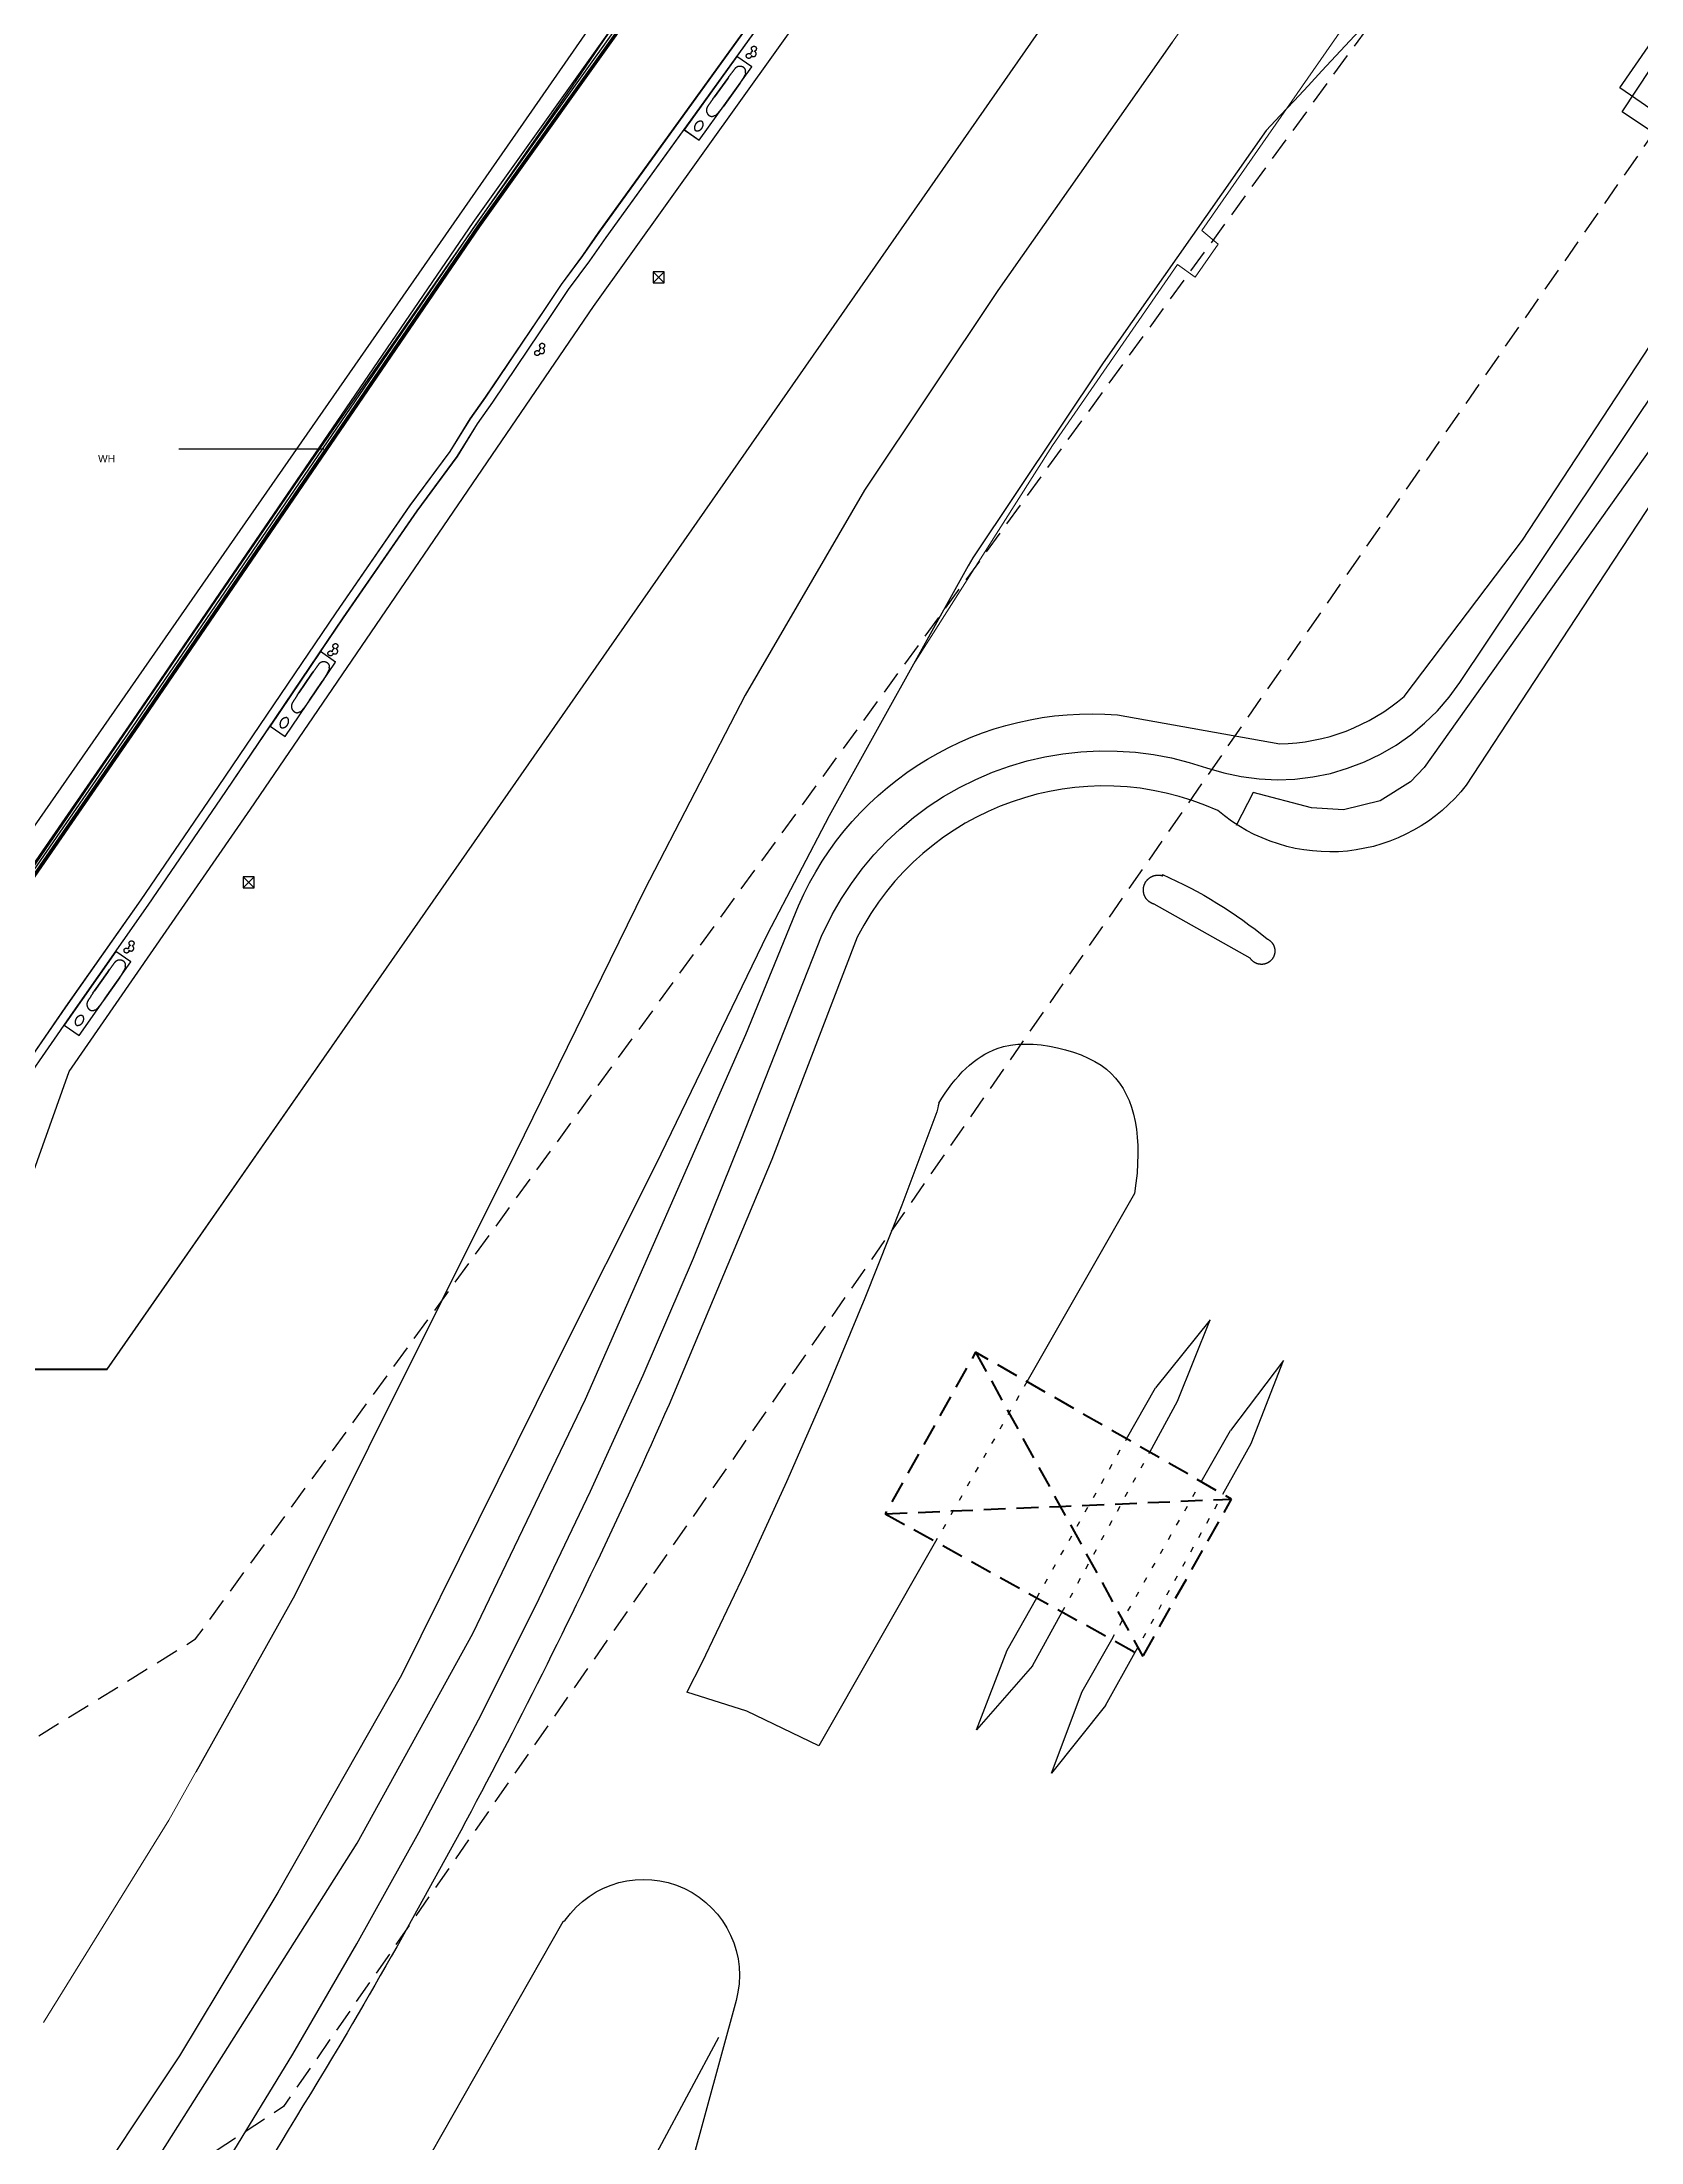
# Model space of a CAD drawing. Header units: millimetres. Extents: x 833576263 to 1668046980, y 817519639 to 1636103653.
# Drawn here: x 834247377 to 834335043, y 818209668 to 818324829 of the extents above; entities that cross this region are included whole.
import ezdxf

# ---------------------------------------------------------------- set-up
doc = ezdxf.new("R2010")
doc.units = ezdxf.units.MM
doc.header["$LTSCALE"] = 100
doc.header["$MEASUREMENT"] = 0
for name, pattern in [('C160$0$Hidden', [9.525, 6.35, -3.175]), ('R_site$0$3', [18.017443, 12.011629, -6.005814]), ('R_site$0$5', [9.008722, 3.002907, -6.005814]), ('R_site$0$B1_RELVC', [0]), ('R_site$0$HIDDENX2', [19.05, 12.7, -6.35])]:
    doc.linetypes.add(name, pattern=pattern)
doc.layers.get('Defpoints').update_dxf_attribs({"color": 170})
for name, color, linetype in [('C160$0$+C160', 6, 'C160$0$Hidden'), ('R_site$0$AUDIT_I_160808180252-11', 4, 'Continuous'), ('R_site$0$AUDIT_I_160808180252-21', 7, 'Continuous'), ('R_site$0$AUDIT_I_160808180252-23', 7, 'Continuous'), ('R_site$0$AUDIT_I_160808180252-25', 7, 'Continuous'), ('R_site$0$AUDIT_I_160808180252-26', 7, 'Continuous'), ('R_site$0$AUDIT_I_160808180252-7', 7, 'Continuous'), ('R_site$0$G-SITE(Drainage Reserve)', 7, 'R_site$0$HIDDENX2'), ('R_Text for GBP from DLN$0$base plan(mm)$0$DLN040__', 7, 'Continuous'), ('T-TITL', 7, 'Continuous'), ('X-REF', 7, 'Continuous')]:
    doc.layers.add(name, color=color, linetype=linetype)
for name, color, linetype, lineweight in [('R_ROAD MARK$0$RDA8301', 1, 'Continuous', 18), ('R_WKCD_PARK$0$000-PAV-Concrete-b', 1, 'Continuous', 25), ('R_WKCD_PARK$0$000-PAV-Reused tiles-b', 3, 'Continuous', 15), ('R_WKCD_PARK$0$4-LINE', 7, 'Continuous', 18)]:
    doc.layers.add(name, color=color, linetype=linetype, lineweight=lineweight)
doc.styles.add('R_Text for GBP from DLN$0$base plan(mm)$0$Standard', font='arial.ttf')
doc.styles.add('R_Text for GBP from DLN$0$base plan(mm)$0$SWIS721 LT', font='swiss.ttf')
doc.linetypes.add('R_site$0$B1_BDYF', pattern='A,2.5,-0.5,[130,ltypeshp.shx,S=0.5,R=0,X=0,Y=0],-0.5', length=3.5)
doc.linetypes.add('R_site$0$B1_BDYWL', pattern='A,2.5,[1,B1000.shx,S=1,R=0,X=0,Y=0],2.5', length=5)
doc.dimstyles.new('R_Text for GBP from DLN$0$base plan(mm)$0$Standard', dxfattribs={"dimtxt": 0.35, "dimasz": 0.2, "dimexe": 0.2, "dimexo": 0.2, "dimgap": 0.09, "dimtad": 0, "dimtoh": 1, "dimdec": 4, "dimzin": 0, "dimdsep": 46, "dimtxsty": 'R_Text for GBP from DLN$0$base plan(mm)$0$Standard', "dimcen": 0.09, "dimadec": 0, "dimazin": 0, "dimtfac": 1, "dimtdec": 4, "dimtofl": 0, "dimtmove": 0, "dimatfit": 3, "dimfxl": 1, "dimtolj": 1, "dimtzin": 0, "dimarcsym": 0})

# ---------------------------------------------------------------- blocks, each defined once
blk = doc.blocks.new('R_site$0$11nw23d')
at = {"layer": 'R_site$0$AUDIT_I_160808180252-11', "linetype": 'R_site$0$B1_BDYF', "lineweight": 30, "flags": 128}
blk.add_lwpolyline([(833954.64079, 818000), (833954.56824, 818011.93269), (833954.659, 818040.77465), (833954.6532, 818062.46147), (833954.63215, 818067.22192), (833954.61248, 818086.23424), (833954.73708, 818098.29117), (833955.42018, 818105.46765), (833957.90503, 818119.6845), (833961.61051, 818133.71195), (833966.64764, 818147.22003), (833969.55215, 818153.77363), (833972.87706, 818160.16458), (833980.42414, 818172.34489), (833987.63203, 818182.12295), (833992.22883, 818187.58831), (833997.06438, 818192.8834), (834006.85398, 818203.52623), (834007.90837, 818205.69108), (834009.09458, 818209.91908), (834009.33048, 818212.41383), (834009.55239, 818226.76886), (834009.74949, 818241.20955), (834010.30904, 818258.03773), (834010.93649, 818267.55286), (834011.9209, 818269.67849), (834014.39855, 818270.21657), (834033.52259, 818270.2379), (834046.97889, 818270.25362), (834067.96169, 818270.28572), (834086.32568, 818270.28035), (834105.61318, 818270.30927), (834136.85695, 818270.33781), (834173.07975, 818270.36903), (834194.52507, 818270.40068), (834207.14248, 818270.41907), (834228.19873, 818270.44484), (834241.06195, 818270.44867), (834241.73289, 818271.99656), (834242.76597, 818273.53799), (834261.69399, 818301.20976), (834276.46658, 818322.4062), (834286.02785, 818336.40797), (834288.22113, 818338.96337), (834296.28985, 818333.60176), (834310.73259, 818353.23684), (834332.20546, 818384.61572), (834332.22271, 818384.64092)], dxfattribs=at)
at = {"layer": 'R_site$0$AUDIT_I_160808180252-7', "linetype": 'Continuous', "flags": 128}
blk.add_lwpolyline([(834360.41746, 818444.65424), (834348.41695, 818427.62362), (834337.68021, 818412.2435), (834326.43913, 818396.09659), (834316.4206, 818381.58228), (834310.72727, 818373.48075), (834305.54133, 818366.04163), (834299.88352, 818357.95353), (834294.86053, 818350.77669), (834287.33771, 818339.94818), (834273.75496, 818320.38003), (834240.03511, 818271.91874), (834220.74212, 818271.9459), (834193.54511, 818271.88802), (834166.64248, 818271.87697), (834143.95222, 818271.8606), (834091.68165, 818271.83107), (834071.62509, 818271.81508), (834045.81092, 818271.77543), (834018.40628, 818271.65665), (834015.12789, 818271.64244)], dxfattribs=at)
blk = doc.blocks.new('R_site')
at = {"layer": 'Defpoints'}
for points in [[(834257497, 818208526), (834261132, 818214492), (834264645, 818220531), (834268035, 818226640), (834271300, 818232816), (834274439, 818239057), (834277452, 818245361), (834280335, 818251724), (834283089, 818258145), (834285712, 818264620), (834288886, 818272690), (834290108, 818275794), (834290704, 818276990), (834291201, 818277856), (834291749, 818278691), (834292345, 818279493), (834292987, 818280258), (834293673, 818280985), (834294400, 818281669), (834295166, 818282310), (834295969, 818282905), (834296805, 818283452), (834297671, 818283948), (834298566, 818284393), (834299485, 818284784), (834300425, 818285121), (834301383, 818285402), (834302357, 818285626), (834303342, 818285793), (834304335, 818285902), (834305332, 818285952), (834306331, 818285943), (834307328, 818285876), (834308319, 818285750), (834309300, 818285567), (834310270, 818285326), (834311223, 818285028), (834312166, 818284746), (834313129, 818284542), (834314105, 818284417), (834315088, 818284373), (834316072, 818284410), (834317049, 818284527), (834318014, 818284724), (834318958, 818284999), (834319878, 818285351), (834320765, 818285777), (834321614, 818286274), (834322420, 818286839), (834323177, 818287469), (834323880, 818288158), (834324523, 818288902), (834325104, 818289698), (834334174, 818303245), (834340670, 818312948)], [(834339839, 818317115), (834334004, 818320998), (834355875, 818354062)], [(834345544, 818387917), (834250936, 818252057), (834236230, 818252049)]]:
    blk.add_lwpolyline(points, dxfattribs=at)
at = {"layer": 'R_site$0$AUDIT_I_160808180252-21', "linetype": 'R_site$0$B1_BDYF', "lineweight": 30, "flags": 128}
blk.add_lwpolyline([(834218386, 818151827), (834230024, 818171089), (834252657, 818207078), (834264649, 818226059), (834270991, 818237552), (834277172, 818250396), (834285958, 818270401), (834288851, 818277463, -0.3208809), (834306347, 818287928), (834315235, 818286339, 0.175204), (834322056, 818288945), (834328546, 818297512), (834336624, 818309831), (834340389, 818315218)], format="xyb", dxfattribs=at)
at = {"layer": 'R_site$0$AUDIT_I_160808180252-21', "linetype": 'R_site$0$3', "lineweight": 40, "flags": 128}
for points in [[(834293609, 818244122), (834307727, 818236287), (834312595, 818244924), (834298558, 818252980), (834293609, 818244122)], [(834298558, 818252980), (834303201, 818244527), (834307727, 818236287)], [(834293609, 818244122), (834303201, 818244527), (834312595, 818244924)]]:
    blk.add_lwpolyline(points, dxfattribs=at)
at = {"layer": 'R_site$0$AUDIT_I_160808180252-23', "linetype": 'R_site$0$B1_RELVC', "lineweight": 30, "flags": 128}
blk.add_lwpolyline([(834172634, 818037962), (834172710, 818038056), (834177644, 818044138), (834277128, 818189591), (834277258, 818189783), (834277385, 818189978), (834277508, 818190175), (834277628, 818190374), (834277744, 818190575), (834277857, 818190778), (834277966, 818190983), (834278072, 818191189), (834278174, 818191398), (834278273, 818191609), (834278367, 818191821), (834278458, 818192034), (834278546, 818192250), (834278629, 818192467), (834278709, 818192685), (834278785, 818192904), (834278857, 818193125), (834278925, 818193347), (834278989, 818193570), (834279049, 818193795), (834279106, 818194020), (834279158, 818194246), (834279207, 818194474), (834279288, 818194906), (834279611, 818206322), (834284492, 818215410)], dxfattribs=at)
at = {"layer": 'R_site$0$AUDIT_I_160808180252-25', "linetype": 'Continuous', "lineweight": 30, "flags": 128}
for points in [[(834341526, 818311962), (834343905, 818315432), (834333879, 818322309), (834336294, 818325811)], [(834336145, 818303336), (834333776, 818300000), (834323161, 818285048), (834322403, 818284258), (834320740, 818283210), (834318725, 818282719), (834316980, 818282835), (834313786, 818283675), (834312842, 818281872)]]:
    blk.add_lwpolyline(points, dxfattribs=at)
at = {"layer": 'R_site$0$AUDIT_I_160808180252-26', "linetype": 'Continuous', "lineweight": 30, "flags": 128}
for points in [[(834309342, 818324829), (834299776, 818311193), (834292467, 818300247), (834285920, 818289015), (834280413, 818278334), (834273344, 818263913), (834261238, 818239650), (834255805, 818229944)], [(834314486, 818319974), (834305553, 818307239), (834298408, 818296538), (834298155, 818296105)], [(834298155, 818296105), (834290538, 818282399), (834287138, 818275881), (834281031, 818263276), (834275527, 818252308), (834267084, 818235269), (834260308, 818223355), (834254914, 818214392), (834249050, 818205591), (834238130, 818189735), (834229594, 818177261), (834213770, 818154164), (834218386, 818151827)], [(834308804, 818279169), (834309189, 818278997), (834309572, 818278818), (834309952, 818278632), (834310328, 818278440), (834310701, 818278242), (834311070, 818278036), (834311436, 818277825), (834311797, 818277607), (834312156, 818277383), (834312510, 818277152), (834312860, 818276916), (834313205, 818276673), (834313547, 818276424), (834313884, 818276170), (834314542, 818275645), (834314554, 818275640), (834314565, 818275634), (834314577, 818275628), (834314588, 818275622), (834314599, 818275616), (834314610, 818275610), (834314621, 818275603), (834314632, 818275596), (834314643, 818275589), (834314653, 818275582), (834314664, 818275575), (834314674, 818275567), (834314684, 818275559), (834314694, 818275551), (834314704, 818275543), (834314714, 818275535), (834314723, 818275527), (834314733, 818275518), (834314742, 818275509), (834314751, 818275500), (834314760, 818275491), (834314769, 818275482), (834314778, 818275473), (834314787, 818275463), (834314795, 818275453), (834314803, 818275444), (834314811, 818275434), (834314819, 818275424), (834314827, 818275413), (834314834, 818275403), (834314841, 818275392), (834314848, 818275382), (834314855, 818275371), (834314862, 818275360), (834314869, 818275349), (834314875, 818275338), (834314881, 818275327), (834314887, 818275316), (834314893, 818275304), (834314899, 818275293), (834314904, 818275281), (834314909, 818275269), (834314914, 818275258), (834314919, 818275246), (834314923, 818275234), (834314928, 818275222), (834314932, 818275210), (834314936, 818275197), (834314939, 818275185), (834314943, 818275173), (834314946, 818275160), (834314949, 818275148), (834314952, 818275136), (834314955, 818275123), (834314957, 818275110), (834314959, 818275098), (834314961, 818275085), (834314963, 818275073), (834314964, 818275060), (834314966, 818275047), (834314967, 818275034), (834314968, 818275022), (834314968, 818275009), (834314969, 818274996), (834314969, 818274983), (834314969, 818274970), (834314968, 818274958), (834314968, 818274945), (834314967, 818274932), (834314966, 818274919), (834314965, 818274907), (834314964, 818274894), (834314962, 818274881), (834314960, 818274869), (834314958, 818274856), (834314956, 818274843), (834314953, 818274831), (834314951, 818274818), (834314948, 818274806), (834314945, 818274793), (834314941, 818274781), (834314938, 818274769), (834314934, 818274757), (834314930, 818274744), (834314926, 818274732), (834314921, 818274720), (834314917, 818274708), (834314912, 818274697), (834314907, 818274685), (834314902, 818274673), (834314896, 818274662), (834314890, 818274650), (834314885, 818274639), (834314879, 818274628), (834314872, 818274616), (834314866, 818274605), (834314859, 818274594), (834314852, 818274584), (834314845, 818274573), (834314838, 818274562), (834314831, 818274552), (834314823, 818274542), (834314816, 818274531), (834314808, 818274521), (834314800, 818274511), (834314791, 818274502), (834314783, 818274492), (834314774, 818274483), (834314765, 818274473), (834314757, 818274464), (834314747, 818274455), (834314738, 818274446), (834314729, 818274438), (834314719, 818274429), (834314710, 818274421), (834314700, 818274412), (834314690, 818274404), (834314680, 818274397), (834314669, 818274389), (834314659, 818274381), (834314649, 818274374), (834314638, 818274367), (834314627, 818274360), (834314616, 818274353), (834314605, 818274347), (834314594, 818274341), (834314583, 818274334), (834314572, 818274328), (834314560, 818274323), (834314549, 818274317), (834314537, 818274312), (834314525, 818274307), (834314514, 818274302), (834314502, 818274297), (834314490, 818274292), (834314478, 818274288), (834314466, 818274284), (834314453, 818274280), (834314441, 818274276), (834314429, 818274273), (834314417, 818274270), (834314404, 818274267), (834314392, 818274264), (834314379, 818274261), (834314367, 818274259), (834314354, 818274257), (834314341, 818274255), (834314329, 818274253), (834314316, 818274251), (834314303, 818274250), (834314290, 818274249), (834314278, 818274248), (834314265, 818274248), (834314252, 818274247), (834314239, 818274247), (834314227, 818274247), (834314214, 818274247), (834314201, 818274248), (834314188, 818274249), (834314175, 818274250), (834314163, 818274251), (834314150, 818274252), (834314137, 818274254), (834314125, 818274256), (834314112, 818274258), (834314099, 818274260), (834314087, 818274262), (834314074, 818274265), (834314062, 818274268), (834314050, 818274271), (834314037, 818274275), (834314025, 818274278), (834314013, 818274282), (834314001, 818274286), (834313989, 818274290), (834313977, 818274295), (834313965, 818274299), (834313953, 818274304), (834313941, 818274309), (834313929, 818274314), (834313918, 818274320), (834313906, 818274326), (834313895, 818274331), (834313884, 818274337), (834313873, 818274344), (834313861, 818274350), (834313851, 818274357), (834313840, 818274364), (834313829, 818274371), (834313818, 818274378), (834313808, 818274385), (834313798, 818274393), (834313788, 818274401), (834313778, 818274408), (834313768, 818274417), (834313758, 818274425), (834313748, 818274433), (834313739, 818274442), (834313729, 818274451), (834313720, 818274460), (834313711, 818274469), (834313702, 818274478), (834313694, 818274487), (834313685, 818274497), (834313677, 818274507), (834313669, 818274516), (834313661, 818274526), (834313653, 818274536), (834313645, 818274547), (834313638, 818274557), (834313631, 818274568), (834313618, 818274586), (834308358, 818277547), (834308344, 818277551), (834308331, 818277555), (834308317, 818277560), (834308304, 818277564), (834308290, 818277569), (834308277, 818277574), (834308264, 818277579), (834308251, 818277585), (834308238, 818277591), (834308225, 818277597), (834308212, 818277603), (834308200, 818277609), (834308187, 818277616), (834308175, 818277623), (834308162, 818277630), (834308150, 818277637), (834308138, 818277644), (834308126, 818277652), (834308114, 818277660), (834308103, 818277668), (834308091, 818277676), (834308080, 818277685), (834308069, 818277694), (834308058, 818277702), (834308047, 818277711), (834308036, 818277721), (834308026, 818277730), (834308015, 818277740), (834308005, 818277750), (834307995, 818277760), (834307985, 818277770), (834307975, 818277780), (834307966, 818277791), (834307956, 818277801), (834307947, 818277812), (834307938, 818277823), (834307930, 818277834), (834307921, 818277846), (834307913, 818277857), (834307904, 818277869), (834307896, 818277880), (834307889, 818277892), (834307881, 818277904), (834307874, 818277916), (834307867, 818277929), (834307860, 818277941), (834307853, 818277953), (834307847, 818277966), (834307840, 818277979), (834307834, 818277992), (834307828, 818278005), (834307823, 818278018), (834307818, 818278031), (834307812, 818278044), (834307808, 818278057), (834307803, 818278071), (834307798, 818278084), (834307794, 818278098), (834307790, 818278111), (834307787, 818278125), (834307783, 818278139), (834307780, 818278153), (834307777, 818278166), (834307774, 818278180), (834307772, 818278194), (834307769, 818278208), (834307767, 818278222), (834307766, 818278236), (834307764, 818278250), (834307763, 818278265), (834307762, 818278279), (834307761, 818278293), (834307760, 818278307), (834307760, 818278321), (834307760, 818278335), (834307760, 818278350), (834307761, 818278364), (834307761, 818278378), (834307762, 818278392), (834307764, 818278406), (834307765, 818278420), (834307767, 818278434), (834307769, 818278448), (834307771, 818278462), (834307773, 818278476), (834307776, 818278490), (834307779, 818278504), (834307782, 818278518), (834307785, 818278532), (834307789, 818278546), (834307793, 818278559), (834307797, 818278573), (834307801, 818278586), (834307806, 818278600), (834307811, 818278613), (834307816, 818278626), (834307821, 818278639), (834307827, 818278652), (834307832, 818278665), (834307838, 818278678), (834307844, 818278691), (834307851, 818278704), (834307857, 818278716), (834307864, 818278729), (834307871, 818278741), (834307879, 818278753), (834307886, 818278765), (834307894, 818278777), (834307902, 818278789), (834307910, 818278801), (834307918, 818278812), (834307927, 818278823), (834307935, 818278835), (834307944, 818278846), (834307953, 818278856), (834307963, 818278867), (834307972, 818278878), (834307982, 818278888), (834307991, 818278898), (834308001, 818278908), (834308012, 818278918), (834308022, 818278928), (834308032, 818278938), (834308043, 818278947), (834308054, 818278956), (834308065, 818278965), (834308076, 818278974), (834308087, 818278982), (834308099, 818278991), (834308110, 818278999), (834308122, 818279007), (834308134, 818279015), (834308146, 818279022), (834308158, 818279029), (834308170, 818279037), (834308183, 818279043), (834308195, 818279050), (834308208, 818279057), (834308221, 818279063), (834308234, 818279069), (834308246, 818279075), (834308260, 818279080), (834308273, 818279086), (834308286, 818279091), (834308299, 818279096), (834308313, 818279100), (834308326, 818279105), (834308340, 818279109), (834308353, 818279113), (834308367, 818279116), (834308381, 818279120), (834308394, 818279123), (834308408, 818279126), (834308422, 818279129), (834308436, 818279131), (834308450, 818279134), (834308464, 818279136), (834308478, 818279137), (834308492, 818279139), (834308507, 818279140), (834308521, 818279141), (834308535, 818279142), (834308549, 818279143), (834308563, 818279143), (834308577, 818279143), (834308592, 818279143), (834308606, 818279142), (834308620, 818279141), (834308634, 818279140), (834308648, 818279139), (834308662, 818279138), (834308676, 818279136), (834308690, 818279134), (834308704, 818279132), (834308718, 818279130), (834308732, 818279127), (834308746, 818279124), (834308760, 818279121), (834308774, 818279117), (834308787, 818279114), (834308801, 818279110), (834308815, 818279106), (834308828, 818279101), (834308804, 818279169)], [(834296547, 818266635), (834296719, 818266918), (834296895, 818267188), (834297075, 818267445), (834297258, 818267690), (834297446, 818267923), (834297636, 818268142), (834297831, 818268349), (834298029, 818268543), (834298231, 818268724), (834298437, 818268893), (834298646, 818269049), (834298859, 818269192), (834299076, 818269323), (834299296, 818269441), (834299521, 818269546), (834299749, 818269639), (834300094, 818269746), (834300470, 818269821), (834300869, 818269865), (834301289, 818269880), (834301722, 818269866), (834302165, 818269827), (834302612, 818269762), (834303058, 818269673), (834303498, 818269562), (834303928, 818269429), (834304342, 818269278), (834304735, 818269107), (834305102, 818268920), (834305438, 818268718), (834305738, 818268501), (834305997, 818268272), (834306235, 818268015), (834306452, 818267737), (834306648, 818267439), (834306823, 818267120), (834306977, 818266781), (834307109, 818266420), (834307221, 818266040), (834307311, 818265639), (834307381, 818265217), (834307429, 818264774), (834307456, 818264311), (834307462, 818263828), (834307447, 818263323), (834307411, 818262799), (834307354, 818262253), (834307275, 818261687)], [(834296547, 818266635), (834296543, 818266620), (834296514, 818266499), (834296487, 818266378), (834296444, 818266164), (834294516, 818261036), (834292498, 818255942), (834290392, 818250884), (834288197, 818245863), (834285915, 818240882), (834283547, 818235941), (834282731, 818234329)], [(834307275, 818261687), (834301377, 818251362)], [(834309635, 818250291), (834311414, 818254759), (834308421, 818251021)], [(834313663, 818247978), (834315445, 818252517), (834312534, 818248694)], [(834306840, 818248226), (834308421, 818251021)], [(834308106, 818247499), (834309635, 818250291)], [(834310935, 818245876), (834312534, 818248694)], [(834312119, 818245196), (834313663, 818247978)], [(834296366, 818242591), (834289967, 818231390), (834286020, 818233291), (834282731, 818234329)], [(834300284, 818236634), (834301913, 818239514)], [(834301688, 818235773), (834303311, 818238737)], [(834304401, 818234365), (834306028, 818237231)], [(834301688, 818235773), (834298616, 818232264), (834300284, 818236634)], [(834305693, 818233614), (834307306, 818236521)], [(834305693, 818233614), (834302732, 818229891), (834304401, 818234365)], [(834275935, 818221749), (834260256, 818194176), (834240105, 818160136)], [(834275935, 818221749), (834276053, 818221827)]]:
    blk.add_lwpolyline(points, dxfattribs=at)
for points in [[(834337523, 818302443), (834332221, 818294378), (834325467, 818284077, -0.428403), (834311834, 818282693, 0.3999656), (834292074, 818275734), (834287390, 818263549), (834281758, 818250115, -0.0288633), (834264099, 818215653, -0.0059616), (834251016, 818194412), (834238332, 818174065), (834230531, 818161587), (834225065, 818152865, -0.2846326), (834218670, 818151411), (834218386, 818151827)], [(834276053, 818221827, -0.8418562), (834285426, 818217420), (834282110, 818205247)]]:
    blk.add_lwpolyline(points, format="xyb", dxfattribs=at)
at = {"layer": 'R_site$0$AUDIT_I_160808180252-26', "linetype": 'R_site$0$5', "lineweight": 30, "flags": 128}
for points in [[(834301377, 818251362), (834296366, 818242591)], [(834301913, 818239514), (834306840, 818248226)], [(834303311, 818238737), (834308106, 818247499)], [(834306028, 818237231), (834310935, 818245876)], [(834307306, 818236521), (834312119, 818245196)]]:
    blk.add_lwpolyline(points, dxfattribs=at)
at = {"layer": 'R_site$0$AUDIT_I_160808180252-26', "color": 2, "linetype": 'Continuous', "lineweight": 30}
blk.add_arc((833514544, 819072322), 1098151, 316.756124, 318.628146, dxfattribs=at)
at = {"layer": 'R_site$0$G-SITE(Drainage Reserve)', "flags": 128}
blk.add_lwpolyline([(834003920, 818269773), (834081350, 818269773), (834094910, 818260163), (834173830, 818261693), (834173830, 818252853), (834181490, 818247573), (834179910, 818204293), (834201880, 818204443), (834209540, 818208323), (834205500, 818215713), (834213520, 818221093), (834218120, 818213963), (834255800, 818237253), (834350300, 818367183), (834357820, 818365573), (834364350, 818361093), (834260615, 818211611), (834220530, 818185263), (834214470, 818191963), (834193800, 818192683), (834187200, 818186173), (834095560, 818187983), (834094070, 818191873), (834087080, 818192733), (834086380, 818204093), (834087270, 818204143), (834088020, 818222353), (834084380, 818222903), (834084270, 818232513), (834087460, 818232513), (834086750, 818241963), (834003170, 818243163), (834003920, 818269773)], dxfattribs=at)
at = {"linetype": 'R_site$0$B1_BDYWL', "lineweight": 5, "xscale": 1000, "yscale": 1000, "zscale": 1000}
blk.add_blockref('R_site$0$11nw23d', (0, 0), dxfattribs=at)
blk = doc.blocks.new('R_WKCD_PARK')
at = {"layer": 'R_WKCD_PARK$0$000-PAV-Concrete-b', "flags": 128}
for points in [[(834009317, 818211982), (834009949, 818250911), (834010928, 818267559), (834011942, 818269709), (834014371, 818270219), (834019193, 818270232), (834241048, 818270232), (834241618, 818272080), (834252162, 818287322), (834271013, 818314937), (834288181, 818338991), (834300230, 818358405), (834301827, 818357222), (834306947, 818364679), (834304951, 818366089), (834310710, 818374361), (834312697, 818372919), (834317683, 818380145), (834315672, 818381490), (834328102, 818399348), (834369805, 818374499)], [(834299095, 818343750), (834277896, 818314394), (834277011, 818313114), (834275838, 818311538), (834274920, 818310159), (834271685, 818305356), (834270844, 818304170), (834269733, 818302380), (834267534, 818299404), (834263483, 818293533), (834257040, 818284003), (834252786, 818277788), (834248673, 818271913), (834244788, 818266286)], [(834245199, 818266002), (834249084, 818271627), (834253197, 818277503), (834257453, 818283722), (834263895, 818293251), (834267941, 818299114), (834270147, 818302099), (834271261, 818303893), (834272096, 818305072), (834275335, 818309881), (834276247, 818311250), (834277417, 818312823), (834278305, 818314105), (834299500, 818343458)]]:
    blk.add_lwpolyline(points, dxfattribs=at)
at = {"layer": 'R_WKCD_PARK$0$000-PAV-Reused tiles-b', "flags": 128}
for points in [[(834286295, 818323462), (834285471, 818324029), (834282577, 818320022), (834283398, 818319451)], [(834263462, 818290824), (834262647, 818291404), (834259879, 818287309), (834260700, 818286738)], [(834252239, 818274391), (834251419, 818274963), (834248589, 818270911), (834249410, 818270340)]]:
    blk.add_lwpolyline(points, close=True, dxfattribs=at)
at = {"layer": 'R_WKCD_PARK$0$4-LINE', "flags": 128}
for points in [[(834030052, 818201000), (834029850, 818232687), (834045337, 818251946), (834100833, 818251946), (834100902, 818263129), (834170454, 818263129), (834170487, 818252014), (834250936, 818252014), (834319436, 818350426), (834309138, 818349157)], [(834294159, 818336060), (834285471, 818324029), (834286295, 818323462), (834283398, 818319451), (834282577, 818320022), (834278305, 818314105), (834277417, 818312823), (834276247, 818311250), (834275335, 818309881), (834272096, 818305072), (834271261, 818303893), (834270147, 818302099), (834267941, 818299114), (834263895, 818293251), (834262647, 818291404), (834263462, 818290824), (834260700, 818286738), (834259879, 818287309), (834257453, 818283722), (834253197, 818277503), (834251419, 818274963), (834252239, 818274391), (834249410, 818270340), (834248589, 818270911), (834245199, 818266002)]]:
    blk.add_lwpolyline(points, dxfattribs=at)
blk = doc.blocks.new('R_ROAD MARK')
at = {"layer": 'R_ROAD MARK$0$RDA8301', "flags": 128}
for points in [[(834247465, 818216214), (834254329, 818227308), (834261238, 818239650), (834273344, 818263913), (834280413, 818278334), (834285920, 818289015), (834292467, 818300247), (834299776, 818311193), (834312985, 818330023)], [(834323592, 818332654), (834310962, 818314497), (834311853, 818313746), (834310603, 818311932), (834309627, 818312626), (834302776, 818302706), (834295137, 818290674), (834290538, 818282399), (834287138, 818275881), (834281031, 818263276), (834275527, 818252308), (834267084, 818235269), (834260308, 818223355), (834254914, 818214392), (834249050, 818205591)]]:
    blk.add_lwpolyline(points, dxfattribs=at)
blk = doc.blocks.new('C160')
at = {"layer": 'C160$0$+C160'}
for p, q in [((834280.88, 818312.23), (834281.48, 818311.63)), ((834280.88, 818311.63), (834281.48, 818312.23)), ((834258.41, 818279.04), (834259.01, 818278.44)), ((834258.41, 818278.44), (834259.01, 818279.04))]:
    blk.add_line(p, q, dxfattribs=at)
for points in [[(834241.62, 818272.08), (834252.16, 818287.32), (834271.01, 818314.94), (834288.18, 818338.99), (834300.23, 818358.4), (834301.83, 818357.22), (834306.95, 818364.68), (834304.95, 818366.09), (834310.71, 818374.36), (834312.7, 818372.92), (834317.68, 818380.15), (834315.67, 818381.49), (834328.1, 818399.35)], [(834241.91, 818271.93), (834252.43, 818287.14), (834271.28, 818314.75), (834288.45, 818338.81), (834300.32, 818357.94), (834301.9, 818356.76), (834307.21, 818364.5), (834307.09, 818364.58), (834301.87, 818356.97), (834300.28, 818358.15), (834288.33, 818338.89), (834271.16, 818314.84), (834252.31, 818287.22), (834241.78, 818272)], [(834241.94, 818271.91), (834252.46, 818287.12), (834271.31, 818314.73), (834288.48, 818338.79), (834300.33, 818357.88), (834301.91, 818356.71), (834307.24, 818364.48), (834307.29, 818364.44), (834301.93, 818356.62), (834300.35, 818357.8), (834288.53, 818338.76), (834271.36, 818314.7), (834252.51, 818287.08), (834242, 818271.89)], [(834284.97, 818322.83), (834284.24, 818321.83)], [(834284.24, 818321.83), (834284.24, 818321.82)], [(834284.81, 818321.41), (834285.54, 818322.42)], [(834262.16, 818290.16), (834261.46, 818289.13)], [(834261.46, 818289.14), (834261.46, 818289.13)], [(834262.05, 818288.74), (834262.74, 818289.76)], [(834250.97, 818273.81), (834250.26, 818272.79)], [(834250.84, 818272.39), (834251.55, 818273.4)], [(834250.26, 818272.8), (834250.26, 818272.79)]]:
    blk.add_lwpolyline(points, dxfattribs=at)
for points in [[(834286.29, 818323.46), (834285.47, 818324.03), (834282.58, 818320.02), (834283.4, 818319.45)], [(834281.48, 818312.23), (834280.88, 818312.23), (834280.88, 818311.63), (834281.48, 818311.63)], [(834263.46, 818290.82), (834262.65, 818291.4), (834259.88, 818287.31), (834260.7, 818286.74)], [(834259.01, 818279.04), (834258.41, 818279.04), (834258.41, 818278.44), (834259.01, 818278.44)], [(834252.24, 818274.39), (834251.42, 818274.96), (834248.59, 818270.91), (834249.41, 818270.34)]]:
    blk.add_lwpolyline(points, close=True, dxfattribs=at)
for points in [[(834284.81, 818321.41), (834284.72, 818321.28, -0.037256), (834284.33, 818320.82, -0.269367), (834284.24, 818320.8, -0.164182), (834284.12, 818320.75, -0.173886), (834283.95, 818320.8, -0.392676), (834283.86, 818321.28, -0.014037), (834284.15, 818321.7), (834284.24, 818321.83), (834284.97, 818322.83), (834285.06, 818322.96, -0.014037), (834285.36, 818323.36, -0.392676), (834285.85, 818323.43, -0.173886), (834285.95, 818323.29, -0.164182), (834285.94, 818323.16, -0.269367), (834285.95, 818323.06, -0.037256), (834285.63, 818322.55), (834285.54, 818322.42)], [(834283.52, 818320.49, 0.533333), (834283.17, 818320.01), (834283.25, 818319.95, 0.533333), (834283.6, 818320.44)], [(834262.05, 818288.74), (834261.96, 818288.6, -0.037256), (834261.59, 818288.13, -0.269367), (834261.49, 818288.1, -0.164182), (834261.37, 818288.05, -0.173886), (834261.21, 818288.1, -0.392676), (834261.1, 818288.58, -0.014037), (834261.37, 818289), (834261.46, 818289.13), (834262.16, 818290.16), (834262.25, 818290.29, -0.014037), (834262.54, 818290.7, -0.392676), (834263.02, 818290.78, -0.173886), (834263.13, 818290.65, -0.164182), (834263.12, 818290.52, -0.269367), (834263.13, 818290.42, -0.037256), (834262.83, 818289.89), (834262.74, 818289.76)], [(834260.79, 818287.78, 0.533333), (834260.45, 818287.28), (834260.53, 818287.22, 0.533333), (834260.87, 818287.72)], [(834250.84, 818272.39), (834250.75, 818272.26, -0.037256), (834250.37, 818271.79, -0.269367), (834250.27, 818271.76, -0.164182), (834250.15, 818271.71, -0.173886), (834249.99, 818271.76, -0.392676), (834249.89, 818272.24, -0.014037), (834250.17, 818272.67), (834250.26, 818272.79), (834250.97, 818273.81), (834251.06, 818273.94, -0.014037), (834251.36, 818274.35, -0.392676), (834251.84, 818274.42, -0.173886), (834251.95, 818274.28, -0.164182), (834251.94, 818274.15, -0.269367), (834251.95, 818274.05, -0.037256), (834251.64, 818273.53), (834251.55, 818273.4)], [(834249.56, 818271.45, 0.533333), (834249.22, 818270.96), (834249.3, 818270.9, 0.533333), (834249.64, 818271.39)]]:
    blk.add_lwpolyline(points, format="xyb", close=True, dxfattribs=at)
for points in [[(834285.94, 818323.16, 0.164182), (834285.95, 818323.29, 0.173886), (834285.85, 818323.43, 0.392676), (834285.36, 818323.36, 0.014037), (834285.06, 818322.96), (834284.97, 818322.83)], [(834284.24, 818320.8, -0.164182), (834284.12, 818320.75, -0.173886), (834283.95, 818320.8, -0.392676), (834283.86, 818321.28, -0.014037), (834284.15, 818321.7), (834284.24, 818321.83)], [(834263.12, 818290.52, 0.164182), (834263.13, 818290.65, 0.173886), (834263.02, 818290.78, 0.392676), (834262.54, 818290.7, 0.014037), (834262.25, 818290.29), (834262.16, 818290.16)], [(834261.49, 818288.1, -0.164182), (834261.37, 818288.05, -0.173886), (834261.21, 818288.1, -0.392676), (834261.1, 818288.58, -0.014037), (834261.37, 818289), (834261.46, 818289.13)], [(834251.94, 818274.15, 0.164182), (834251.95, 818274.28, 0.173886), (834251.84, 818274.42, 0.392676), (834251.36, 818274.35, 0.014037), (834251.06, 818273.94), (834250.97, 818273.81)], [(834250.27, 818271.76, -0.164182), (834250.15, 818271.71, -0.173886), (834249.99, 818271.76, -0.392676), (834249.89, 818272.24, -0.014037), (834250.17, 818272.67), (834250.26, 818272.79)]]:
    blk.add_lwpolyline(points, format="xyb", dxfattribs=at)
for centre, start, end in [((834286.38, 818324.18), 99.035, 189.2758), ((834286.38, 818324.18), 219.035, 69.2758), ((834274.78, 818307.89), 100.9095, 191.1504), ((834274.78, 818307.89), 220.9095, 71.1504), ((834263.44, 818291.42), 100.8065, 191.0473), ((834263.44, 818291.42), 220.8065, 71.0473), ((834252.26, 818275.13), 99.8717, 190.1125), ((834252.26, 818275.13), 219.8717, 70.1125)]:
    blk.add_arc(centre, 0.15, start, end, dxfattribs=at)
for points in [[(834286.26, 818324.08), (834286.26, 818324.02), (834286.23, 818323.97), (834286.18, 818323.94), (834286.11, 818323.91), (834286.03, 818323.94), (834286, 818324.01), (834285.97, 818324.08), (834286, 818324.16), (834286.07, 818324.19), (834286.12, 818324.22), (834286.18, 818324.2), (834286.22, 818324.16)], [(834286.35, 818324.34), (834286.3, 818324.36), (834286.27, 818324.42), (834286.27, 818324.48), (834286.28, 818324.55), (834286.35, 818324.6), (834286.42, 818324.6), (834286.5, 818324.59), (834286.55, 818324.52), (834286.54, 818324.45), (834286.54, 818324.39), (834286.5, 818324.34), (834286.44, 818324.33)], [(834274.66, 818307.78), (834274.67, 818307.73), (834274.64, 818307.68), (834274.58, 818307.65), (834274.52, 818307.62), (834274.44, 818307.64), (834274.4, 818307.71), (834274.37, 818307.78), (834274.4, 818307.86), (834274.47, 818307.89), (834274.52, 818307.92), (834274.58, 818307.91), (834274.62, 818307.87)], [(834274.74, 818308.05), (834274.69, 818308.07), (834274.66, 818308.13), (834274.66, 818308.18), (834274.67, 818308.26), (834274.73, 818308.32), (834274.81, 818308.31), (834274.88, 818308.3), (834274.94, 818308.24), (834274.93, 818308.17), (834274.93, 818308.11), (834274.89, 818308.06), (834274.83, 818308.04)], [(834263.32, 818291.31), (834263.33, 818291.26), (834263.3, 818291.2), (834263.25, 818291.18), (834263.18, 818291.15), (834263.1, 818291.17), (834263.07, 818291.24), (834263.03, 818291.31), (834263.06, 818291.39), (834263.13, 818291.42), (834263.18, 818291.45), (834263.24, 818291.44), (834263.28, 818291.4)], [(834263.4, 818291.58), (834263.35, 818291.6), (834263.32, 818291.65), (834263.33, 818291.71), (834263.33, 818291.79), (834263.4, 818291.84), (834263.47, 818291.84), (834263.55, 818291.83), (834263.6, 818291.77), (834263.6, 818291.69), (834263.59, 818291.64), (834263.55, 818291.59), (834263.5, 818291.57)], [(834252.23, 818275.28), (834252.18, 818275.31), (834252.15, 818275.36), (834252.15, 818275.42), (834252.16, 818275.49), (834252.22, 818275.55), (834252.3, 818275.54), (834252.37, 818275.53), (834252.43, 818275.47), (834252.42, 818275.39), (834252.42, 818275.34), (834252.38, 818275.29), (834252.32, 818275.27)], [(834252.14, 818275.02), (834252.15, 818274.96), (834252.12, 818274.91), (834252.07, 818274.88), (834252, 818274.85), (834251.92, 818274.88), (834251.89, 818274.95), (834251.85, 818275.02), (834251.88, 818275.1), (834251.95, 818275.13), (834252, 818275.16), (834252.07, 818275.14), (834252.1, 818275.1)]]:
    blk.add_open_spline(points, degree=3, knots=[0, 0, 0, 0, 1, 1, 1, 2, 2, 2, 3, 3, 3, 4, 4, 4, 4], dxfattribs=at)
at = {"layer": 'Defpoints', "color": 5, "linetype": 'C160$0$Hidden'}
blk.add_lwpolyline([(834246.75, 818262.41), (834248.86, 818268.38), (834258.8, 818282.76), (834277.62, 818310.32), (834294.89, 818334.52), (834302.46, 818346.72), (834303.74, 818345.77), (834314.6, 818361.59), (834314.64, 818361.55), (834328.96, 818382.3), (834326.97, 818383.62), (834334.71, 818394.75)], dxfattribs=at)
for points in [[(834369.81, 818374.5), (834354.82, 818352.59), (834354.08, 818353.02, 0.16462), (834347.49, 818354.39), (834309.08, 818349.65, 0.208646), (834299.1, 818343.75), (834277.9, 818314.39), (834277.01, 818313.11), (834275.84, 818311.54), (834274.92, 818310.16), (834271.68, 818305.36), (834270.84, 818304.17), (834269.73, 818302.38), (834267.53, 818299.4), (834263.48, 818293.53), (834257.04, 818284), (834252.79, 818277.79), (834248.67, 818271.91), (834244.79, 818266.29, -0.246377)], [(834245.2, 818266), (834249.08, 818271.63), (834253.2, 818277.5), (834257.45, 818283.72), (834263.9, 818293.25), (834267.94, 818299.11), (834270.15, 818302.1), (834271.26, 818303.89), (834272.1, 818305.07), (834275.33, 818309.88), (834276.25, 818311.25), (834277.42, 818312.82), (834278.3, 818314.11), (834299.5, 818343.46, -0.208646), (834309.14, 818349.16), (834347.55, 818353.89, -0.16462), (834353.83, 818352.59), (834354.54, 818352.18)]]:
    blk.add_lwpolyline(points, format="xyb", dxfattribs=at)
blk = doc.blocks.new('R_Text for GBP from DLN')
at = {"layer": 'R_Text for GBP from DLN$0$base plan(mm)$0$DLN040__', "style": 'R_Text for GBP from DLN$0$base plan(mm)$0$SWIS721 LT'}
blk.add_text('WH', height=400, dxfattribs=at).set_placement((834250450, 818301787))
at = {"layer": 'R_Text for GBP from DLN$0$base plan(mm)$0$DLN040__', "color": 1}
blk.add_leader([(834262834, 818302501), (834254883, 818302501)], dimstyle='R_Text for GBP from DLN$0$base plan(mm)$0$Standard', override={"dimasz": 0.75}, dxfattribs=at)

msp = doc.modelspace()

# ---------------------------------------------------------------- block references
at = {"layer": 'X-REF'}
msp.add_blockref('R_site', (0, 0), dxfattribs=at)

# ---------------------------------------------------------------- next in the draw order: block references
for name in ['R_WKCD_PARK', 'R_ROAD MARK']:
    msp.add_blockref(name, (0, 0), dxfattribs=at)

# ---------------------------------------------------------------- next in the draw order: block references
at = {"layer": 'X-REF', "xscale": 1000, "yscale": 1000, "zscale": 1000}
msp.add_blockref('C160', (0, 0), dxfattribs=at)

# ---------------------------------------------------------------- next in the draw order: block references
at = {"layer": 'T-TITL'}
msp.add_blockref('R_Text for GBP from DLN', (0, 0), dxfattribs=at)
at = {"layer": 'X-REF'}
msp.add_blockref('R_Text for GBP from DLN', (0, 0), dxfattribs=at)

doc.saveas('drawing.dxf')
